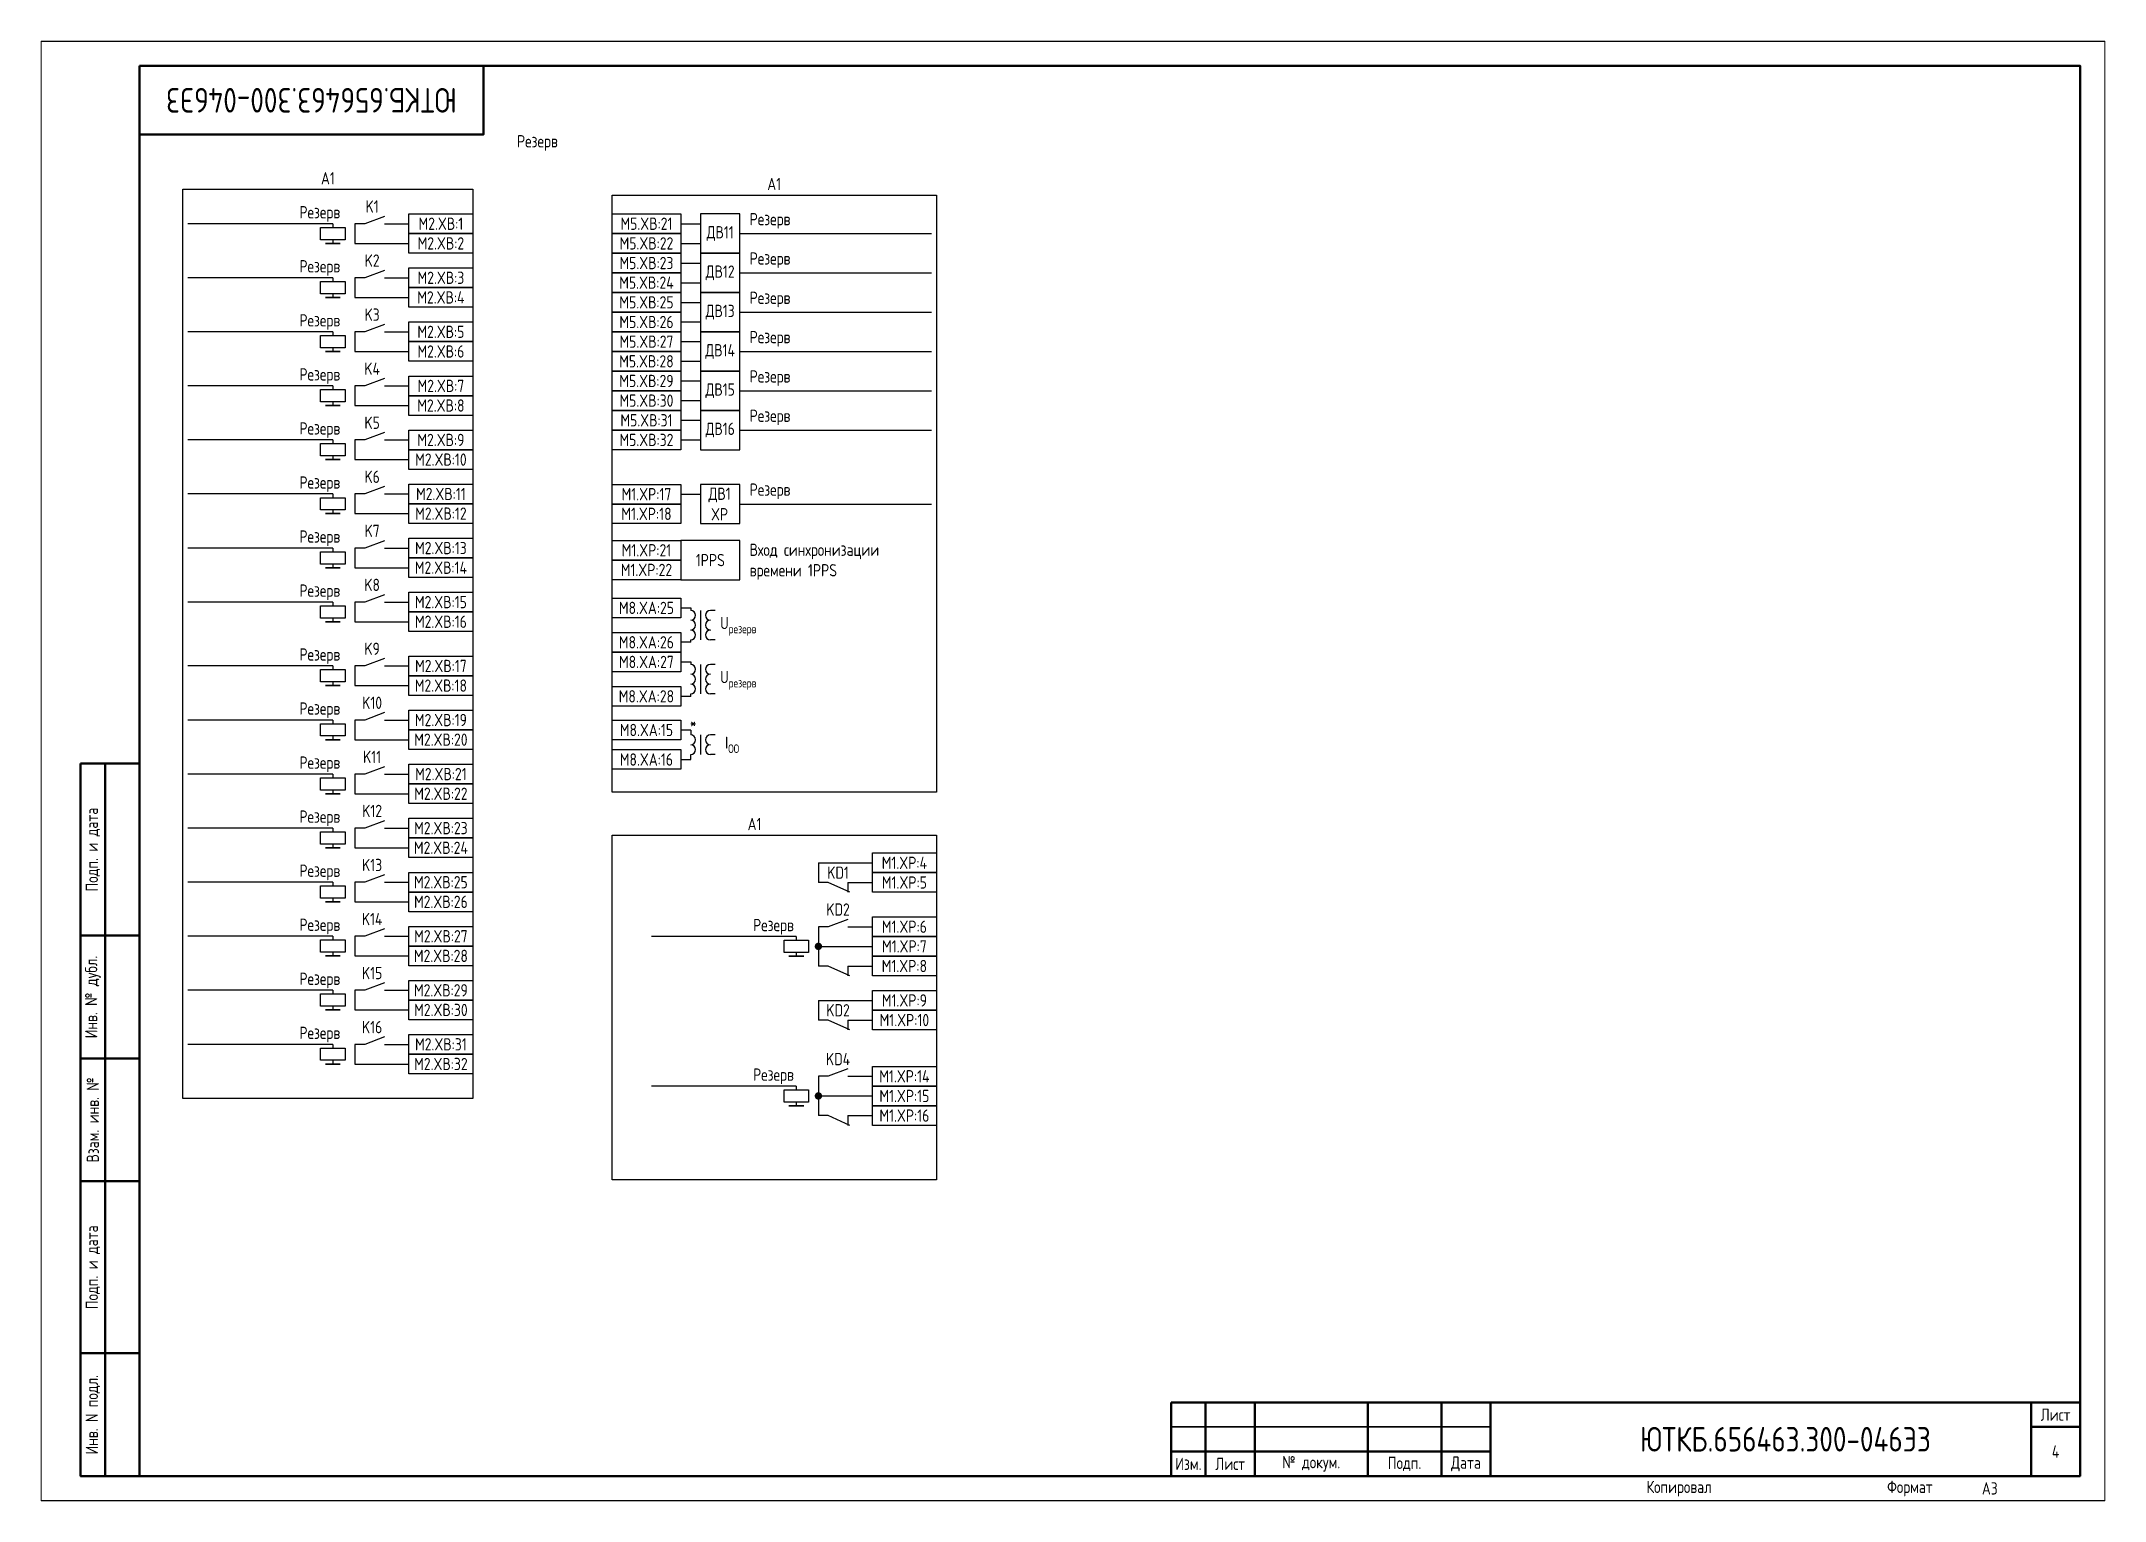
# Paper-space layout 'Лист4' of a CAD drawing. Header units: millimetres, sheet in inches. Extents: x 101.3 to 124.9, y 96.7 to 113.3.
# The model-space entities are those that its viewports show. They can reach past a viewport. Long polylines and large blocks are cut down to what shows.
import ezdxf

# ---------------------------------------------------------------- set-up
doc = ezdxf.new("R2010")
doc.units = ezdxf.units.MM
doc.styles.add('Gost_type_A', font='GOST_A.TTF')

# ---------------------------------------------------------------- blocks, each defined once
blk = doc.blocks.new('Формат_А3')
blk.add_lwpolyline([(-420, 297), (0, 297), (0, 0), (-420, 0)], close=True)
at = {"lineweight": 50}
blk.add_lwpolyline([(-400, 292), (-5, 292), (-5, 5), (-400, 5)], close=True, dxfattribs=at)
blk = doc.blocks.new('Штамп угловой верхний')
at = {"lineweight": 50}
blk.add_lwpolyline([(0, 0), (70, 0), (70, -14), (0, -14)], close=True, dxfattribs=at)
blk = doc.blocks.new('Штамп левый нижний')
at = {"lineweight": 50}
for points in [[(-12, 145), (-7, 145), (-7, 110), (-12, 110)], [(-7, 145), (0, 145), (0, 110), (-7, 110)], [(-12, 110), (-7, 110), (-7, 85), (-12, 85)], [(-7, 110), (0, 110), (0, 85), (-7, 85)], [(-12, 85), (-7, 85), (-7, 60), (-12, 60)], [(-7, 85), (0, 85), (0, 60), (-7, 60)], [(-12, 60), (-7, 60), (-7, 25), (-12, 25)], [(-7, 60), (0, 60), (0, 25), (-7, 25)], [(-12, 25), (-7, 25), (-7, 0), (-12, 0)], [(-7, 25), (0, 25), (0, 0), (-7, 0)]]:
    blk.add_lwpolyline(points, close=True, dxfattribs=at)
at = {"char_height": 2.5, "attachment_point": 5, "rotation": 90, "style": 'Gost_type_A'}
for s, insert, width in [('Подп. и дата', (-9.5, 127.5), 35), ('Инв. № дубл.', (-9.5, 97.5), 25), ('Взам. инв. №', (-9.5, 72.5), 25), ('Подп. и дата', (-9.5, 42.5), 35), ('Инв. N подл.', (-9.5, 12.5), 25)]:
    blk.add_mtext(s, dxfattribs=dict(at, insert=insert, width=width))
blk = doc.blocks.new('Штамп малый нижний')
at = {"lineweight": 50}
for points in [[(-185, 15), (-178, 15), (-178, 5), (-185, 5)], [(-178, 15), (-168, 15), (-168, 5), (-178, 5)], [(-168, 15), (-145, 15), (-145, 5), (-168, 5)], [(-145, 15), (-130, 15), (-130, 5), (-145, 5)], [(-130, 15), (-120, 15), (-120, 5), (-130, 5)], [(-120, 15), (-10, 15), (-10, 0), (-120, 0)], [(-10, 15), (0, 15), (0, 10), (-10, 10)], [(-10, 10), (0, 10), (0, 0), (-10, 0)], [(-185, 5), (-178, 5), (-178, 0), (-185, 0)], [(-178, 5), (-168, 5), (-168, 0), (-178, 0)], [(-168, 5), (-145, 5), (-145, 0), (-168, 0)], [(-145, 5), (-130, 5), (-130, 0), (-145, 0)], [(-130, 5), (-120, 5), (-120, 0), (-130, 0)]]:
    blk.add_lwpolyline(points, close=True, dxfattribs=at)
for points in [[(-185, 15), (-178, 15), (-178, 10), (-185, 10)], [(-178, 15), (-168, 15), (-168, 10), (-178, 10)], [(-168, 15), (-145, 15), (-145, 10), (-168, 10)], [(-145, 15), (-130, 15), (-130, 10), (-145, 10)], [(-130, 15), (-120, 15), (-120, 10), (-130, 10)], [(-185, 10), (-178, 10), (-178, 5), (-185, 5)], [(-178, 10), (-168, 10), (-168, 5), (-178, 5)], [(-168, 10), (-145, 10), (-145, 5), (-168, 5)], [(-145, 10), (-130, 10), (-130, 5), (-145, 5)], [(-130, 10), (-120, 10), (-120, 5), (-130, 5)]]:
    blk.add_lwpolyline(points, close=True)
at = {"char_height": 2.5, "style": 'Gost_type_A'}
for s, insert, width, attachment_point in [('Лист', (-5, 12.5), 10, 5), ('Изм.', (-181.5, 2.5), 7, 5), ('Лист', (-173, 2.5), 10, 5), ('№ докум.', (-156.5, 2.5), 23, 5), ('Подп.', (-137.5, 2.5), 15, 5), ('Дата', (-125, 2.5), 10, 5), ('Копировал', (-75, -2.53), 13.1202, 6), ('Формат', (-30, -2.53), 13.1202, 6)]:
    blk.add_mtext(s, dxfattribs=dict(at, insert=insert, width=width, attachment_point=attachment_point))
blk = doc.blocks.new('POINT')
at = {"const_width": 0.75}
blk.add_lwpolyline([(-0.375, 0, 1), (0.375, 0, 1)], format="xyb", close=True, dxfattribs=at)

msp = doc.modelspace()

# ---------------------------------------------------------------- linework, layer by layer
at = {"ltscale": 4.32}
for p, q in [((1329.85, 261.37), (1325.85, 259.87)), ((1329.85, 250.37), (1325.85, 248.87)), ((1329.85, 239.37), (1325.85, 237.87)), ((1329.85, 228.37), (1325.85, 226.87)), ((1329.85, 217.37), (1325.85, 215.87)), ((1329.85, 206.37), (1325.85, 204.87)), ((1329.85, 195.37), (1325.85, 193.87)), ((1329.85, 184.37), (1325.85, 182.87)), ((1329.85, 171.37), (1325.85, 169.87)), ((1329.85, 160.37), (1325.85, 158.87)), ((1329.85, 149.37), (1325.85, 147.87)), ((1329.85, 138.37), (1325.85, 136.87)), ((1329.85, 127.37), (1325.85, 125.87)), ((1424.58, 123.81), (1420.19, 125.81)), ((1424.19, 118.31), (1420.19, 116.81)), ((1329.85, 116.37), (1325.85, 114.87)), ((1329.85, 105.37), (1325.85, 103.87)), ((1424.58, 106.81), (1420.19, 108.81)), ((1424.58, 95.81), (1420.19, 97.81)), ((1329.85, 94.37), (1325.85, 92.87)), ((1424.19, 87.87), (1420.19, 86.37)), ((1424.58, 76.37), (1420.19, 78.37))]:
    msp.add_line(p, q, dxfattribs=at)
for p, q in [((1319.35, 259.87), (1289.85, 259.87)), ((1319.35, 259.87), (1319.35, 259.12)), ((1319.35, 256.62), (1319.35, 255.87)), ((1390.19, 259.87), (1394.19, 259.87)), ((1402.19, 257.87), (1441.19, 257.87)), ((1390.19, 255.87), (1394.19, 255.87)), ((1319.35, 248.87), (1289.85, 248.87)), ((1319.35, 248.87), (1319.35, 248.12)), ((1390.19, 251.87), (1394.19, 251.87)), ((1390.19, 247.87), (1394.19, 247.87)), ((1402.19, 249.87), (1441.19, 249.87)), ((1319.35, 245.62), (1319.35, 244.87)), ((1390.19, 243.87), (1394.19, 243.87)), ((1390.19, 239.87), (1394.19, 239.87)), ((1402.19, 241.87), (1441.19, 241.87)), ((1319.35, 237.87), (1289.85, 237.87)), ((1319.35, 237.87), (1319.35, 237.12)), ((1390.19, 235.87), (1394.19, 235.87)), ((1319.35, 234.62), (1319.35, 233.87)), ((1390.19, 231.87), (1394.19, 231.87)), ((1402.19, 233.87), (1441.19, 233.87)), ((1319.35, 226.87), (1289.85, 226.87)), ((1319.35, 226.87), (1319.35, 226.12)), ((1390.19, 227.87), (1394.19, 227.87)), ((1319.35, 223.62), (1319.35, 222.87)), ((1390.19, 223.87), (1394.19, 223.87)), ((1402.19, 225.87), (1441.19, 225.87)), ((1390.19, 219.87), (1394.19, 219.87)), ((1319.35, 215.87), (1289.85, 215.87)), ((1319.35, 215.87), (1319.35, 215.12)), ((1390.19, 215.87), (1394.19, 215.87)), ((1402.19, 217.87), (1441.19, 217.87)), ((1319.35, 212.62), (1319.35, 211.87)), ((1319.35, 204.87), (1289.85, 204.87)), ((1319.35, 204.87), (1319.35, 204.12)), ((1319.35, 201.62), (1319.35, 200.87)), ((1390.19, 204.83), (1394.19, 204.83)), ((1402.19, 202.83), (1441.19, 202.83)), ((1319.35, 193.87), (1289.85, 193.87)), ((1319.35, 193.87), (1319.35, 193.12)), ((1319.35, 190.62), (1319.35, 189.87)), ((1319.35, 182.87), (1289.85, 182.87)), ((1319.35, 182.87), (1319.35, 182.12)), ((1319.35, 179.62), (1319.35, 178.87)), ((1319.35, 169.87), (1289.85, 169.87)), ((1319.35, 169.87), (1319.35, 169.12)), ((1319.35, 166.62), (1319.35, 165.87)), ((1319.35, 158.87), (1289.85, 158.87)), ((1319.35, 158.87), (1319.35, 158.12)), ((1319.35, 155.62), (1319.35, 154.87)), ((1392.19, 156.84), (1390.19, 156.84)), ((1319.35, 147.87), (1289.85, 147.87)), ((1319.35, 147.87), (1319.35, 147.12)), ((1390.19, 150.84), (1392.19, 150.84)), ((1319.35, 144.62), (1319.35, 143.87)), ((1319.35, 136.87), (1289.85, 136.87)), ((1319.35, 136.87), (1319.35, 136.12)), ((1319.35, 133.62), (1319.35, 132.87)), ((1418.19, 129.81), (1418.19, 125.81)), ((1319.35, 125.87), (1289.85, 125.87)), ((1319.35, 125.87), (1319.35, 125.12)), ((1319.35, 122.62), (1319.35, 121.87)), ((1424.19, 125.81), (1424.19, 123.81)), ((1319.35, 114.87), (1289.85, 114.87)), ((1319.35, 114.87), (1319.35, 114.12)), ((1413.69, 114.81), (1384.19, 114.81)), ((1413.69, 114.81), (1413.69, 114.06)), ((1319.35, 111.62), (1319.35, 110.87)), ((1413.69, 111.56), (1413.69, 110.81)), ((1424.19, 108.81), (1424.19, 106.81)), ((1319.35, 103.87), (1289.85, 103.87)), ((1319.35, 103.87), (1319.35, 103.12)), ((1418.19, 101.81), (1418.19, 97.81)), ((1319.35, 100.62), (1319.35, 99.87)), ((1424.19, 97.81), (1424.19, 95.81)), ((1319.35, 92.87), (1289.85, 92.87)), ((1319.35, 92.87), (1319.35, 92.12)), ((1319.35, 89.62), (1319.35, 88.87)), ((1413.69, 84.37), (1384.19, 84.37)), ((1413.69, 84.37), (1413.69, 83.62)), ((1413.69, 81.12), (1413.69, 80.37)), ((1424.19, 78.37), (1424.19, 76.37))]:
    msp.add_line(p, q)
at = {"ltscale": 1.08}
for p, q in [((1325.85, 259.87), (1323.85, 259.87)), ((1323.85, 259.87), (1323.85, 255.87)), ((1329.85, 259.87), (1334.85, 259.87)), ((1323.85, 255.87), (1334.85, 255.87)), ((1325.85, 248.87), (1323.85, 248.87)), ((1323.85, 248.87), (1323.85, 244.87)), ((1329.85, 248.87), (1334.85, 248.87)), ((1323.85, 244.87), (1334.85, 244.87)), ((1325.85, 237.87), (1323.85, 237.87)), ((1323.85, 237.87), (1323.85, 233.87)), ((1329.85, 237.87), (1334.85, 237.87)), ((1323.85, 233.87), (1334.85, 233.87)), ((1325.85, 226.87), (1323.85, 226.87)), ((1323.85, 226.87), (1323.85, 222.87)), ((1329.85, 226.87), (1334.85, 226.87)), ((1323.85, 222.87), (1334.85, 222.87)), ((1325.85, 215.87), (1323.85, 215.87)), ((1323.85, 215.87), (1323.85, 211.87)), ((1329.85, 215.87), (1334.85, 215.87)), ((1323.85, 211.87), (1334.85, 211.87)), ((1325.85, 204.87), (1323.85, 204.87)), ((1323.85, 204.87), (1323.85, 200.87)), ((1329.85, 204.87), (1334.85, 204.87)), ((1323.85, 200.87), (1334.85, 200.87)), ((1325.85, 193.87), (1323.85, 193.87)), ((1323.85, 193.87), (1323.85, 189.87)), ((1329.85, 193.87), (1334.85, 193.87)), ((1323.85, 189.87), (1334.85, 189.87)), ((1325.85, 182.87), (1323.85, 182.87)), ((1323.85, 182.87), (1323.85, 178.87)), ((1329.85, 182.87), (1334.85, 182.87)), ((1323.85, 178.87), (1334.85, 178.87)), ((1325.85, 169.87), (1323.85, 169.87)), ((1323.85, 169.87), (1323.85, 165.87)), ((1329.85, 169.87), (1334.85, 169.87)), ((1323.85, 165.87), (1334.85, 165.87)), ((1325.85, 158.87), (1323.85, 158.87)), ((1323.85, 158.87), (1323.85, 154.87)), ((1329.85, 158.87), (1334.85, 158.87)), ((1323.85, 154.87), (1334.85, 154.87)), ((1325.85, 147.87), (1323.85, 147.87)), ((1323.85, 147.87), (1323.85, 143.87)), ((1329.85, 147.87), (1334.85, 147.87)), ((1323.85, 143.87), (1334.85, 143.87)), ((1325.85, 136.87), (1323.85, 136.87)), ((1323.85, 136.87), (1323.85, 132.87)), ((1329.85, 136.87), (1334.85, 136.87)), ((1323.85, 132.87), (1334.85, 132.87)), ((1418.19, 129.81), (1429.19, 129.81)), ((1325.85, 125.87), (1323.85, 125.87)), ((1323.85, 125.87), (1323.85, 121.87)), ((1323.85, 121.87), (1334.85, 121.87)), ((1329.85, 125.87), (1334.85, 125.87)), ((1420.19, 125.81), (1418.19, 125.81)), ((1424.19, 125.81), (1429.19, 125.81)), ((1325.85, 114.87), (1323.85, 114.87)), ((1323.85, 114.87), (1323.85, 110.87)), ((1329.85, 114.87), (1334.85, 114.87)), ((1420.19, 116.81), (1418.19, 116.81)), ((1418.19, 116.81), (1418.19, 108.81)), ((1424.19, 116.81), (1429.19, 116.81)), ((1323.85, 110.87), (1334.85, 110.87)), ((1418.19, 112.81), (1429.19, 112.81)), ((1420.19, 108.81), (1418.19, 108.81)), ((1424.19, 108.81), (1429.19, 108.81)), ((1325.85, 103.87), (1323.85, 103.87)), ((1323.85, 103.87), (1323.85, 99.87)), ((1329.85, 103.87), (1334.85, 103.87)), ((1418.19, 101.81), (1429.19, 101.81)), ((1323.85, 99.87), (1334.85, 99.87)), ((1420.19, 97.81), (1418.19, 97.81)), ((1424.19, 97.81), (1429.19, 97.81)), ((1325.85, 92.87), (1323.85, 92.87)), ((1323.85, 92.87), (1323.85, 88.87)), ((1329.85, 92.87), (1334.85, 92.87)), ((1323.85, 88.87), (1334.85, 88.87)), ((1420.19, 86.37), (1418.19, 86.37)), ((1418.19, 86.37), (1418.19, 78.37)), ((1424.19, 86.37), (1429.19, 86.37)), ((1418.19, 82.37), (1429.19, 82.37)), ((1420.19, 78.37), (1418.19, 78.37)), ((1424.19, 78.37), (1429.19, 78.37))]:
    msp.add_line(p, q, dxfattribs=at)
at = {"ltscale": 4}
for p, q in [((1390.19, 181.69), (1392.19, 181.69)), ((1392.19, 181.69), (1392.19, 181.19)), ((1392.19, 181.69), (1392.19, 181.19)), ((1394.19, 181.19), (1394.19, 177.19)), ((1397.19, 181.19), (1396.19, 181.19)), ((1394.19, 179.19), (1394.19, 175.19)), ((1392.19, 174.69), (1390.19, 174.69)), ((1392.19, 174.69), (1392.19, 175.19)), ((1397.19, 175.19), (1396.19, 175.19)), ((1390.19, 170.69), (1392.19, 170.69)), ((1392.19, 170.69), (1392.19, 170.19)), ((1392.19, 170.69), (1392.19, 170.19)), ((1394.19, 170.19), (1394.19, 166.19)), ((1394.19, 168.19), (1394.19, 164.19)), ((1397.19, 170.19), (1396.19, 170.19)), ((1392.19, 163.69), (1392.19, 164.19)), ((1397.19, 164.19), (1396.19, 164.19)), ((1392.19, 163.69), (1390.19, 163.69)), ((1392.19, 156.84), (1392.19, 155.84)), ((1392.19, 156.34), (1392.19, 155.84)), ((1394.19, 155.84), (1394.19, 151.84)), ((1394.19, 155.84), (1394.19, 151.84)), ((1397.19, 155.84), (1396.19, 155.84)), ((1397.19, 155.84), (1396.19, 155.84)), ((1392.19, 150.84), (1392.19, 151.84)), ((1397.19, 151.84), (1396.19, 151.84)), ((1397.19, 151.84), (1396.19, 151.84))]:
    msp.add_line(p, q, dxfattribs=at)
for points in [[(1977, 420), (1977, 0), (1680, 0), (1680, 420)], [(1288.85, 266.87), (1347.85, 266.87), (1347.85, 81.87), (1288.85, 81.87)], [(1376.19, 265.7), (1442.19, 265.7), (1442.19, 144.22), (1376.19, 144.22)], [(1334.85, 261.87), (1347.85, 261.87), (1347.85, 257.87), (1334.85, 257.87)], [(1376.19, 261.87), (1390.19, 261.87), (1390.19, 257.87), (1376.19, 257.87)], [(1321.85, 259.12), (1321.85, 256.62), (1316.85, 256.62), (1316.85, 259.12)], [(1334.85, 257.87), (1347.85, 257.87), (1347.85, 253.87), (1334.85, 253.87)], [(1376.19, 257.87), (1390.19, 257.87), (1390.19, 253.87), (1376.19, 253.87)], [(1320.85, 255.87), (1317.85, 255.87)], [(1376.19, 253.87), (1390.19, 253.87), (1390.19, 249.87), (1376.19, 249.87)], [(1321.85, 248.12), (1321.85, 245.62), (1316.85, 245.62), (1316.85, 248.12)], [(1334.85, 250.87), (1347.85, 250.87), (1347.85, 246.87), (1334.85, 246.87)], [(1376.19, 249.87), (1390.19, 249.87), (1390.19, 245.87), (1376.19, 245.87)], [(1320.85, 244.87), (1317.85, 244.87)], [(1334.85, 246.87), (1347.85, 246.87), (1347.85, 242.87), (1334.85, 242.87)], [(1376.19, 245.87), (1390.19, 245.87), (1390.19, 241.87), (1376.19, 241.87)], [(1334.85, 239.87), (1347.85, 239.87), (1347.85, 235.87), (1334.85, 235.87)], [(1376.19, 241.87), (1390.19, 241.87), (1390.19, 237.87), (1376.19, 237.87)], [(1321.85, 237.12), (1321.85, 234.62), (1316.85, 234.62), (1316.85, 237.12)], [(1334.85, 235.87), (1347.85, 235.87), (1347.85, 231.87), (1334.85, 231.87)], [(1376.19, 237.87), (1390.19, 237.87), (1390.19, 233.87), (1376.19, 233.87)], [(1320.85, 233.87), (1317.85, 233.87)], [(1376.19, 233.87), (1390.19, 233.87), (1390.19, 229.87), (1376.19, 229.87)], [(1334.85, 228.87), (1347.85, 228.87), (1347.85, 224.87), (1334.85, 224.87)], [(1376.19, 229.87), (1390.19, 229.87), (1390.19, 225.87), (1376.19, 225.87)], [(1321.85, 226.12), (1321.85, 223.62), (1316.85, 223.62), (1316.85, 226.12)], [(1320.85, 222.87), (1317.85, 222.87)], [(1334.85, 224.87), (1347.85, 224.87), (1347.85, 220.87), (1334.85, 220.87)], [(1376.19, 225.87), (1390.19, 225.87), (1390.19, 221.87), (1376.19, 221.87)], [(1376.19, 221.87), (1390.19, 221.87), (1390.19, 217.87), (1376.19, 217.87)], [(1321.85, 215.12), (1321.85, 212.62), (1316.85, 212.62), (1316.85, 215.12)], [(1334.85, 217.87), (1347.85, 217.87), (1347.85, 213.87), (1334.85, 213.87)], [(1376.19, 217.87), (1390.19, 217.87), (1390.19, 213.87), (1376.19, 213.87)], [(1320.85, 211.87), (1317.85, 211.87)], [(1334.85, 213.87), (1347.85, 213.87), (1347.85, 209.87), (1334.85, 209.87)], [(1334.85, 206.87), (1347.85, 206.87), (1347.85, 202.87), (1334.85, 202.87)], [(1376.19, 206.83), (1390.19, 206.83), (1390.19, 202.83), (1376.19, 202.83)], [(1321.85, 204.12), (1321.85, 201.62), (1316.85, 201.62), (1316.85, 204.12)], [(1334.85, 202.87), (1347.85, 202.87), (1347.85, 198.87), (1334.85, 198.87)], [(1376.19, 202.83), (1390.19, 202.83), (1390.19, 198.83), (1376.19, 198.83)], [(1320.85, 200.87), (1317.85, 200.87)], [(1334.85, 195.87), (1347.85, 195.87), (1347.85, 191.87), (1334.85, 191.87)], [(1376.19, 195.42), (1390.19, 195.42), (1390.19, 191.42), (1376.19, 191.42)], [(1321.85, 193.12), (1321.85, 190.62), (1316.85, 190.62), (1316.85, 193.12)], [(1320.85, 189.87), (1317.85, 189.87)], [(1334.85, 191.87), (1347.85, 191.87), (1347.85, 187.87), (1334.85, 187.87)], [(1376.19, 191.42), (1390.19, 191.42), (1390.19, 187.42), (1376.19, 187.42)], [(1334.85, 184.87), (1347.85, 184.87), (1347.85, 180.87), (1334.85, 180.87)], [(1321.85, 182.12), (1321.85, 179.62), (1316.85, 179.62), (1316.85, 182.12)], [(1334.85, 180.87), (1347.85, 180.87), (1347.85, 176.87), (1334.85, 176.87)], [(1376.19, 183.69), (1390.19, 183.69), (1390.19, 179.69), (1376.19, 179.69)], [(1320.85, 178.87), (1317.85, 178.87)], [(1376.19, 176.69), (1390.19, 176.69), (1390.19, 172.69), (1376.19, 172.69)], [(1376.19, 172.69), (1390.19, 172.69), (1390.19, 168.69), (1376.19, 168.69)], [(1321.85, 169.12), (1321.85, 166.62), (1316.85, 166.62), (1316.85, 169.12)], [(1334.85, 171.87), (1347.85, 171.87), (1347.85, 167.87), (1334.85, 167.87)], [(1320.85, 165.87), (1317.85, 165.87)], [(1334.85, 167.87), (1347.85, 167.87), (1347.85, 163.87), (1334.85, 163.87)], [(1376.19, 165.69), (1390.19, 165.69), (1390.19, 161.69), (1376.19, 161.69)], [(1334.85, 160.87), (1347.85, 160.87), (1347.85, 156.87), (1334.85, 156.87)], [(1321.85, 158.12), (1321.85, 155.62), (1316.85, 155.62), (1316.85, 158.12)], [(1334.85, 156.87), (1347.85, 156.87), (1347.85, 152.87), (1334.85, 152.87)], [(1376.19, 158.84), (1390.19, 158.84), (1390.19, 154.84), (1376.19, 154.84)], [(1320.85, 154.87), (1317.85, 154.87)], [(1376.19, 152.84), (1390.19, 152.84), (1390.19, 148.84), (1376.19, 148.84)], [(1321.85, 147.12), (1321.85, 144.62), (1316.85, 144.62), (1316.85, 147.12)], [(1334.85, 149.87), (1347.85, 149.87), (1347.85, 145.87), (1334.85, 145.87)], [(1320.85, 143.87), (1317.85, 143.87)], [(1334.85, 145.87), (1347.85, 145.87), (1347.85, 141.87), (1334.85, 141.87)], [(1334.85, 138.87), (1347.85, 138.87), (1347.85, 134.87), (1334.85, 134.87)], [(1321.85, 136.12), (1321.85, 133.62), (1316.85, 133.62), (1316.85, 136.12)], [(1334.85, 134.87), (1347.85, 134.87), (1347.85, 130.87), (1334.85, 130.87)], [(1376.19, 135.45), (1442.19, 135.45), (1442.19, 65.3), (1376.19, 65.3)], [(1320.85, 132.87), (1317.85, 132.87)], [(1429.19, 131.81), (1442.19, 131.81), (1442.19, 127.81), (1429.19, 127.81)], [(1334.85, 127.87), (1347.85, 127.87), (1347.85, 123.87), (1334.85, 123.87)], [(1429.19, 127.81), (1442.19, 127.81), (1442.19, 123.81), (1429.19, 123.81)], [(1321.85, 125.12), (1321.85, 122.62), (1316.85, 122.62), (1316.85, 125.12)], [(1320.85, 121.87), (1317.85, 121.87)], [(1334.85, 123.87), (1347.85, 123.87), (1347.85, 119.87), (1334.85, 119.87)], [(1429.19, 118.81), (1442.19, 118.81), (1442.19, 114.81), (1429.19, 114.81)], [(1321.85, 114.12), (1321.85, 111.62), (1316.85, 111.62), (1316.85, 114.12)], [(1334.85, 116.87), (1347.85, 116.87), (1347.85, 112.87), (1334.85, 112.87)], [(1416.19, 114.06), (1416.19, 111.56), (1411.19, 111.56), (1411.19, 114.06)], [(1429.19, 114.81), (1442.19, 114.81), (1442.19, 110.81), (1429.19, 110.81)], [(1320.85, 110.87), (1317.85, 110.87)], [(1334.85, 112.87), (1347.85, 112.87), (1347.85, 108.87), (1334.85, 108.87)], [(1415.19, 110.81), (1412.19, 110.81)], [(1429.19, 110.81), (1442.19, 110.81), (1442.19, 106.81), (1429.19, 106.81)], [(1334.85, 105.87), (1347.85, 105.87), (1347.85, 101.87), (1334.85, 101.87)], [(1321.85, 103.12), (1321.85, 100.62), (1316.85, 100.62), (1316.85, 103.12)], [(1334.85, 101.87), (1347.85, 101.87), (1347.85, 97.87), (1334.85, 97.87)], [(1429.19, 103.81), (1442.19, 103.81), (1442.19, 99.81), (1429.19, 99.81)], [(1320.85, 99.87), (1317.85, 99.87)], [(1429.19, 99.81), (1442.19, 99.81), (1442.19, 95.81), (1429.19, 95.81)], [(1334.85, 94.87), (1347.85, 94.87), (1347.85, 90.87), (1334.85, 90.87)], [(1321.85, 92.12), (1321.85, 89.62), (1316.85, 89.62), (1316.85, 92.12)], [(1320.85, 88.87), (1317.85, 88.87)], [(1334.85, 90.87), (1347.85, 90.87), (1347.85, 86.87), (1334.85, 86.87)], [(1429.19, 88.37), (1442.19, 88.37), (1442.19, 84.37), (1429.19, 84.37)], [(1429.19, 84.37), (1442.19, 84.37), (1442.19, 80.37), (1429.19, 80.37)], [(1416.19, 83.62), (1416.19, 81.12), (1411.19, 81.12), (1411.19, 83.62)], [(1415.19, 80.37), (1412.19, 80.37)], [(1429.19, 80.37), (1442.19, 80.37), (1442.19, 76.37), (1429.19, 76.37)]]:
    msp.add_lwpolyline(points, close=True)
for points in [[(1394.19, 253.87), (1402.19, 253.87), (1402.19, 261.87), (1394.19, 261.87)], [(1394.19, 245.87), (1402.19, 245.87), (1402.19, 253.87), (1394.19, 253.87)], [(1394.19, 237.87), (1402.19, 237.87), (1402.19, 245.87), (1394.19, 245.87)], [(1394.19, 229.87), (1402.19, 229.87), (1402.19, 237.87), (1394.19, 237.87)], [(1394.19, 221.87), (1402.19, 221.87), (1402.19, 229.87), (1394.19, 229.87)], [(1394.19, 213.87), (1402.19, 213.87), (1402.19, 221.87), (1394.19, 221.87)], [(1394.19, 198.83), (1402.19, 198.83), (1402.19, 206.83), (1394.19, 206.83)], [(1390.19, 187.42), (1402.19, 187.42), (1402.19, 195.42), (1390.19, 195.42)]]:
    msp.add_lwpolyline(points, close=True, dxfattribs=at)
for centre, start, end in [((1392.19, 180.19), 270, 90), ((1396.19, 180.19), 90, 270), ((1396.19, 180.19), 90, 270), ((1392.19, 178.19), 270, 90), ((1392.19, 176.19), 270, 90), ((1396.19, 178.19), 90, 270), ((1396.19, 178.19), 90, 270), ((1396.19, 176.19), 90, 270), ((1392.19, 169.19), 270, 90), ((1392.19, 167.19), 270, 90), ((1396.19, 169.19), 90, 270), ((1396.19, 169.19), 90, 270), ((1396.19, 167.19), 90, 270), ((1396.19, 167.19), 90, 270), ((1392.19, 165.19), 270, 90), ((1396.19, 165.19), 90, 270), ((1392.19, 154.84), 270, 90), ((1392.19, 154.84), 270, 90), ((1396.19, 154.84), 90, 270), ((1396.19, 154.84), 90, 270), ((1392.19, 152.84), 270, 90), ((1392.19, 152.84), 270, 90), ((1396.19, 152.84), 90, 270), ((1396.19, 152.84), 90, 270)]:
    msp.add_arc(centre, 1, start, end, dxfattribs=at)

# ---------------------------------------------------------------- block references
at = {"color": 1}
for name, p in [('Формат_А3', (1260, 0)), ('Формат_А3', (1680, 0)), ('Штамп левый нижний', (1280, 5)), ('Штамп малый нижний', (1675, 5))]:
    msp.add_blockref(name, p, dxfattribs=at)
for name, p in [('Штамп угловой верхний', (1280, 292)), ('POINT', (1418.19, 112.81)), ('POINT', (1418.19, 82.37))]:
    msp.add_blockref(name, p)

# ---------------------------------------------------------------- texts
at = {"insert": (1315, 285), "char_height": 5, "width": 70, "attachment_point": 5, "rotation": 180, "style": 'Gost_type_A'}
msp.add_mtext('ЮТКБ.656463.300-046Э3', dxfattribs=at)
at = {"char_height": 2.5, "style": 'Gost_type_A'}
for s, insert, width, attachment_point, line_spacing_factor in [('Резерв', (1360.99, 274.73), 66, 8, 0.9), ('A1', (1318.35, 267.87), 59, 8, 0.9), ('A1', (1409.19, 266.7), 66, 8, 0.9), ('A1', (1405.19, 136.45), 74.0002, 8, 0.9), ('Резерв', (1413.19, 116.81), 37, 6, 0.8), ('Резерв', (1413.19, 86.37), 37, 6, 0.8)]:
    msp.add_mtext(s, dxfattribs=dict(at, insert=insert, width=width, attachment_point=attachment_point, line_spacing_factor=line_spacing_factor))
at = {"style": 'Gost_type_A'}
for s, insert, char_height, width, attachment_point in [('K1', (1327.35, 263.37), 2.5, 5, 5), ('Резерв', (1320.85, 261.87), 2.5, 31.0015, 6), ('M2.XВ:1', (1341.35, 259.87), 2.5, 13, 5), ('M5.XВ:21', (1383.19, 259.87), 2.5, 14, 5), ('Резерв', (1404.19, 258.87), 2.5, 27.8465, 7), ('M2.XВ:2', (1341.35, 255.87), 2.5, 13, 5), ('M5.XВ:22', (1383.19, 255.87), 2.5, 14, 5), ('ДВ11', (1398.19, 257.87), 2.5, 7.9998, 5), ('Резерв', (1320.85, 250.87), 2.5, 31.0015, 6), ('K2', (1327.35, 252.37), 2.5, 5, 5), ('M5.XВ:23', (1383.19, 251.87), 2.5, 14, 5), ('Резерв', (1404.19, 250.87), 2.5, 27.8465, 7), ('M2.XВ:3', (1341.35, 248.87), 2.5, 13, 5), ('M5.XВ:24', (1383.19, 247.87), 2.5, 14, 5), ('ДВ12', (1398.19, 249.87), 2.5, 7.9998, 5), ('M2.XВ:4', (1341.35, 244.87), 2.5, 13, 5), ('M5.XВ:25', (1383.19, 243.87), 2.5, 14, 5), ('Резерв', (1404.19, 242.87), 2.5, 27.8465, 7), ('Резерв', (1320.85, 239.87), 2.5, 31.0015, 6), ('K3', (1327.35, 241.37), 2.5, 5, 5), ('M5.XВ:26', (1383.19, 239.87), 2.5, 14, 5), ('ДВ13', (1398.19, 241.87), 2.5, 7.9998, 5), ('M2.XВ:5', (1341.35, 237.87), 2.5, 13, 5), ('M5.XВ:27', (1383.19, 235.87), 2.5, 14, 5), ('ДВ14', (1398.19, 233.87), 2.5, 7.9998, 5), ('Резерв', (1404.19, 234.87), 2.5, 27.8465, 7), ('K4', (1327.35, 230.37), 2.5, 5, 5), ('M2.XВ:6', (1341.35, 233.87), 2.5, 13, 5), ('M5.XВ:28', (1383.19, 231.87), 2.5, 14, 5), ('Резерв', (1320.85, 228.87), 2.5, 31.0015, 6), ('M2.XВ:7', (1341.35, 226.87), 2.5, 13, 5), ('M5.XВ:29', (1383.19, 227.87), 2.5, 14, 5), ('ДВ15', (1398.19, 225.87), 2.5, 7.9998, 5), ('Резерв', (1404.19, 226.87), 2.5, 27.8465, 7), ('M2.XВ:8', (1341.35, 222.87), 2.5, 13, 5), ('M5.XВ:30', (1383.19, 223.87), 2.5, 14, 5), ('Резерв', (1320.85, 217.87), 2.5, 31.0015, 6), ('K5', (1327.35, 219.37), 2.5, 5, 5), ('M5.XВ:31', (1383.19, 219.87), 2.5, 14, 5), ('ДВ16', (1398.19, 217.87), 2.5, 7.9998, 5), ('Резерв', (1404.19, 218.87), 2.5, 27.8465, 7), ('M2.XВ:9', (1341.35, 215.87), 2.5, 13, 5), ('M5.XВ:32', (1383.19, 215.87), 2.5, 14, 5), ('M2.XВ:10', (1341.35, 211.87), 2.5, 13, 5), ('Резерв', (1320.85, 206.87), 2.5, 31.0015, 6), ('K6', (1327.35, 208.37), 2.5, 5, 5), ('M2.XВ:11', (1341.35, 204.87), 2.5, 13, 5), ('M1.XP:17', (1383.19, 204.83), 2.5, 14, 5), ('ДВ1 XP', (1398.07, 202.83), 2.5, 7.7588, 5), ('Резерв', (1404.19, 203.83), 2.5, 37, 7), ('M2.XВ:12', (1341.35, 200.87), 2.5, 13, 5), ('M1.XP:18', (1383.19, 200.83), 2.5, 14, 5), ('Резерв', (1320.85, 195.87), 2.5, 31.0015, 6), ('K7', (1327.35, 197.37), 2.5, 5, 5), ('M2.XВ:13', (1341.35, 193.87), 2.5, 13, 5), ('M1.XP:21', (1383.19, 193.42), 2.5, 14, 5), ('Вход синхронизации\\Pвремени 1PPS', (1404.19, 187.42), 2.5, 35.9749, 7), ('M2.XВ:14', (1341.35, 189.87), 2.5, 13, 5), ('M1.XP:22', (1383.19, 189.42), 2.5, 14, 5), ('1PPS', (1396.19, 191.42), 2.5, 12, 5), ('Резерв', (1320.85, 184.87), 2.5, 31.0015, 6), ('K8', (1327.35, 186.37), 2.5, 5, 5), ('M2.XВ:15', (1341.35, 182.87), 2.5, 13, 5), ('M8.XA:25', (1383.19, 181.69), 2.5, 14, 5), ('M2.XВ:16', (1341.35, 178.87), 2.5, 13, 5), ('\\A1;U{\\H0.7x;\\S^ резерв;}', (1398.19, 178.19), 2.5, 12, 4), ('Резерв', (1320.85, 171.87), 2.5, 31.0015, 6), ('K9', (1327.35, 173.37), 2.5, 5, 5), ('M8.XA:26', (1383.18, 174.69), 2.5, 14.018, 5), ('M2.XВ:17', (1341.35, 169.87), 2.5, 13, 5), ('M8.XA:27', (1383.18, 170.69), 2.5, 14.018, 5), ('\\A1;U{\\H0.7x;\\S^ резерв;}', (1398.19, 167.19), 2.5, 12, 4), ('M2.XВ:18', (1341.35, 165.87), 2.5, 13, 5), ('M8.XA:28', (1383.18, 163.69), 2.5, 14.018, 5), ('Резерв', (1320.85, 160.87), 2.5, 31.0015, 6), ('K10', (1327.35, 162.37), 2.5, 5, 5), ('M2.XВ:19', (1341.35, 158.87), 2.5, 13, 5), ('M2.XВ:20', (1341.35, 154.87), 2.5, 13, 5), ('M8.XA:15', (1383.19, 156.84), 2.5, 14, 5), ('*', (1392.69, 158.34), 2.5, 3, 5), ('\\A1;I{\\H0.7x;\\S^ ОО;}', (1399.19, 153.84), 2.5, 8, 4), ('Резерв', (1320.85, 149.87), 2.5, 31.0015, 6), ('K11', (1327.35, 151.37), 2.5, 5, 5), ('M8.XA:16', (1383.18, 150.83), 2.5, 14.018, 5), ('M2.XВ:21', (1341.35, 147.87), 2.5, 13, 5), ('M2.XВ:22', (1341.35, 143.87), 2.5, 13, 5), ('Резерв', (1320.85, 138.87), 2.5, 31.0015, 6), ('K12', (1327.35, 140.37), 2.5, 5, 5), ('M2.XВ:23', (1341.35, 136.87), 2.5, 13, 5), ('K13', (1327.35, 129.37), 2.5, 5, 5), ('M2.XВ:24', (1341.35, 132.87), 2.5, 13, 5), ('M1.XP:4', (1435.69, 129.81), 2.5, 13, 5), ('Резерв', (1320.85, 127.87), 2.5, 31.0015, 6), ('M2.XВ:25', (1341.35, 125.87), 2.5, 13, 5), ('KD1', (1422.19, 127.81), 2.5, 8, 5), ('M1.XP:5', (1435.69, 125.81), 2.5, 13, 5), ('M2.XВ:26', (1341.35, 121.87), 2.5, 13, 5), ('Резерв', (1320.85, 116.87), 2.5, 31.0015, 6), ('K14', (1327.35, 118.37), 2.5, 5, 5), ('KD2', (1422.19, 120.31), 2.5, 8, 5), ('M1.XP:6', (1435.69, 116.81), 2.5, 13, 5), ('M2.XВ:27', (1341.35, 114.87), 2.5, 13, 5), ('M1.XP:7', (1435.69, 112.81), 2.5, 13, 5), ('M2.XВ:28', (1341.35, 110.87), 2.5, 13, 5), ('M1.XP:8', (1435.69, 108.81), 2.5, 13, 5), ('Резерв', (1320.85, 105.87), 2.5, 31.0015, 6), ('K15', (1327.35, 107.37), 2.5, 5, 5), ('M2.XВ:29', (1341.35, 103.87), 2.5, 13, 5), ('M2.XВ:30', (1341.35, 99.87), 2.5, 13, 5), ('KD2', (1422.19, 99.81), 2.5, 8, 5), ('M1.XP:9', (1435.69, 101.81), 2.5, 13, 5), ('K16', (1327.35, 96.37), 2.5, 5, 5), ('M1.XP:10', (1435.69, 97.81), 2.5, 13, 5), ('Резерв', (1320.85, 94.87), 2.5, 31.0015, 6), ('M2.XВ:31', (1341.35, 92.87), 2.5, 13, 5), ('M2.XВ:32', (1341.35, 88.87), 2.5, 13, 5), ('KD4', (1422.19, 89.87), 2.5, 8, 5), ('M1.XP:14', (1435.69, 86.37), 2.5, 13, 5), ('M1.XP:15', (1435.69, 82.37), 2.5, 13, 5), ('M1.XP:16', (1435.69, 78.37), 2.5, 13, 5), ('ЮТКБ.656463.300-046Э3', (1615, 12.5), 5, 120, 5), ('4', (1670, 10), 2.5, 10, 5), ('A3', (1655, 2.5), 2.5, 20, 4)]:
    msp.add_mtext(s, dxfattribs=dict(at, insert=insert, char_height=char_height, width=width, attachment_point=attachment_point))

psp = doc.layouts.new('Лист4')

# ---------------------------------------------------------------- viewports
at = {"layer": '0'}
psp.add_viewport(center=(113.121, 105.008), size=(23.589, 16.681), view_center_point=(1470, 148.5), view_height=297, dxfattribs=at)

doc.saveas('drawing.dxf')
